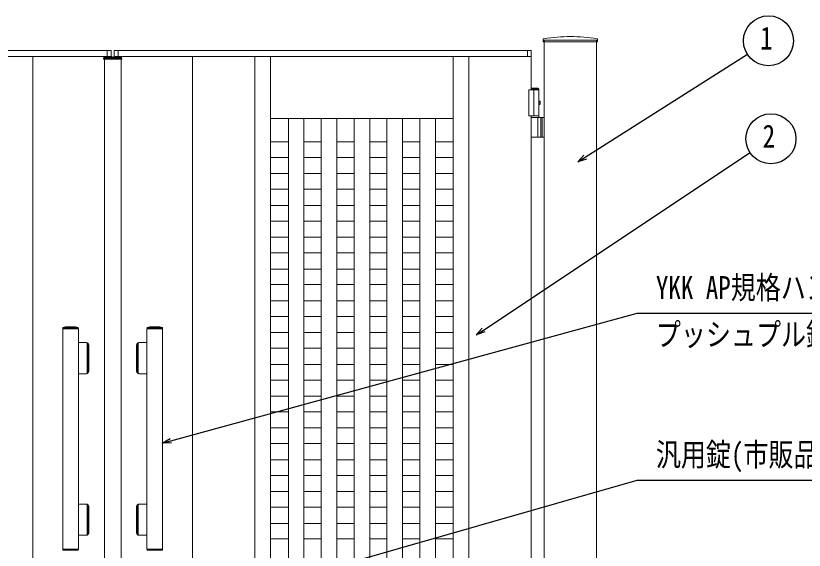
# Model space of a CAD drawing. Units: millimetres, scale not verified. Extents: x -4205 to 4205, y -2970 to 2970.
# Drawn here: x -191 to 1322, y 494 to 1519 of the extents above; entities that cross this region are included whole.
import ezdxf
from ezdxf.enums import TextEntityAlignment as Align

# ---------------------------------------------------------------- set-up
doc = ezdxf.new("R2010")
doc.units = ezdxf.units.MM
doc.header["$LTSCALE"] = 10
doc.layers.add('0-4_YKK_A1', color=4, linetype='Continuous', lineweight=18)
doc.layers.add('0-5_YKK_D', color=6, linetype='Continuous')
doc.styles.add('ＭＳ ゴシック', font='')
doc.styles.get('ＭＳ ゴシック').set_extended_font_data('MS Gothic')

msp = doc.modelspace()

# ---------------------------------------------------------------- linework, layer by layer
at = {"layer": '0-4_YKK_A1'}
for p, q in [((821.87, 1469.33), (924.17, 1469.33)), ((923.02, 1472.33), (823.02, 1472.33)), ((823.02, 1472.33), (823.02, 1469.33)), ((823.02, -227.67), (823.02, 1469.33)), ((923.02, 1469.33), (923.02, 1472.33)), ((923.02, 1469.33), (923.02, -227.67)), ((924.17, 1469.33), (925.17, 1469.33)), ((925.17, 1469.33), (924.91, 1474.3)), ((-7.98, 1452.33), (-807.98, 1452.33)), ((-15.28, 1452.33), (-15.28, 1441.33)), ((-7.98, 1452.33), (-7.98, 1440.93)), ((-1.98, 1452.33), (-1.98, 1439.93)), ((-1.98, 1452.33), (798.02, 1452.33)), ((5.32, 1452.33), (5.32, 1441.33)), ((790.72, 1452.33), (790.72, 1441.33)), ((798.02, 1452.33), (798.02, 1377.33)), ((-7.98, 1441.33), (-807.98, 1441.33)), ((-157.98, 1441.33), (-157.98, -136.67)), ((-22.28, 1435.93), (-22.17, 1438.96)), ((-21.17, 1439.93), (11.21, 1439.93)), ((-20.98, 1437.93), (-20.98, -133.27)), ((-20.98, 1437.93), (11.02, 1437.93)), ((-14.68, 1439.93), (-14.68, 1440.93)), ((-14.68, 1440.93), (-6.32, 1440.93)), ((-7.75, 1439.93), (-7.75, 1439.96)), ((-5.32, 1439.93), (-5.32, 1439.96)), ((-1.98, 1441.33), (798.02, 1441.33)), ((11.02, 1437.93), (11.02, -133.27)), ((12.32, 1435.93), (12.21, 1438.96)), ((148.02, 1441.33), (148.02, -136.67)), ((268.02, 1441.33), (268.02, -136.67)), ((298.02, 1441.33), (298.02, -136.67)), ((648.02, -136.67), (648.02, 1441.33)), ((678.02, -136.67), (678.02, 1441.33)), ((-22.28, 1435.93), (12.32, 1435.93)), ((810.52, 1380.33), (798.02, 1380.33)), ((812.52, 1378.33), (798.02, 1378.33)), ((803.02, 1377.33), (803.02, 1327.33)), ((810.52, 1380.33), (812.52, 1378.33)), ((812.52, 1324.33), (812.52, 1378.33)), ((812.52, 1355.83), (813.93, 1355.45)), ((648.02, 1322.33), (298.02, 1322.33)), ((332.02, -17.67), (332.02, 1322.33)), ((362.02, -17.67), (362.02, 1322.33)), ((395.02, -17.67), (395.02, 1322.33)), ((425.02, -17.67), (425.02, 1322.33)), ((458.02, -17.67), (458.02, 1322.33)), ((488.02, -17.67), (488.02, 1322.33)), ((521.02, -17.67), (521.02, 1322.33)), ((551.02, -17.67), (551.02, 1322.33)), ((584.02, -17.67), (584.02, 1322.33)), ((614.02, -17.67), (614.02, 1322.33)), ((812.52, 1327.33), (793.02, 1327.33)), ((798.02, 1327.33), (798.02, 233.33)), ((798.02, 1324.33), (823.02, 1324.33)), ((810.83, 1287.83), (810.83, 1322.83)), ((816.52, 1324.33), (816.52, 1286.33)), ((819.02, 1324.33), (819.02, 1286.33)), ((823.02, 1286.33), (798.02, 1286.33)), ((298.02, 1277.33), (332.02, 1277.33)), ((395.02, 1277.33), (362.02, 1277.33)), ((458.02, 1277.33), (425.02, 1277.33)), ((521.02, 1277.33), (488.02, 1277.33)), ((584.02, 1277.33), (551.02, 1277.33)), ((648.02, 1277.33), (614.02, 1277.33)), ((298.02, 1247.33), (332.02, 1247.33)), ((395.02, 1247.33), (362.02, 1247.33)), ((458.02, 1247.33), (425.02, 1247.33)), ((521.02, 1247.33), (488.02, 1247.33)), ((584.02, 1247.33), (551.02, 1247.33)), ((648.02, 1247.33), (614.02, 1247.33)), ((298.02, 1216.33), (332.02, 1216.33)), ((395.02, 1216.33), (362.02, 1216.33)), ((458.02, 1216.33), (425.02, 1216.33)), ((521.02, 1216.33), (488.02, 1216.33)), ((584.02, 1216.33), (551.02, 1216.33)), ((648.02, 1216.33), (614.02, 1216.33)), ((298.02, 1186.33), (332.02, 1186.33)), ((395.02, 1186.33), (362.02, 1186.33)), ((458.02, 1186.33), (425.02, 1186.33)), ((521.02, 1186.33), (488.02, 1186.33)), ((584.02, 1186.33), (551.02, 1186.33)), ((648.02, 1186.33), (614.02, 1186.33)), ((298.02, 1155.33), (332.02, 1155.33)), ((395.02, 1155.33), (362.02, 1155.33)), ((458.02, 1155.33), (425.02, 1155.33)), ((521.02, 1155.33), (488.02, 1155.33)), ((584.02, 1155.33), (551.02, 1155.33)), ((648.02, 1155.33), (614.02, 1155.33)), ((298.02, 1125.33), (332.02, 1125.33)), ((395.02, 1125.33), (362.02, 1125.33)), ((458.02, 1125.33), (425.02, 1125.33)), ((521.02, 1125.33), (488.02, 1125.33)), ((584.02, 1125.33), (551.02, 1125.33)), ((648.02, 1125.33), (614.02, 1125.33)), ((298.02, 1094.33), (332.02, 1094.33)), ((395.02, 1094.33), (362.02, 1094.33)), ((458.02, 1094.33), (425.02, 1094.33)), ((521.02, 1094.33), (488.02, 1094.33)), ((584.02, 1094.33), (551.02, 1094.33)), ((648.02, 1094.33), (614.02, 1094.33)), ((298.02, 1064.33), (332.02, 1064.33)), ((395.02, 1064.33), (362.02, 1064.33)), ((458.02, 1064.33), (425.02, 1064.33)), ((521.02, 1064.33), (488.02, 1064.33)), ((584.02, 1064.33), (551.02, 1064.33)), ((648.02, 1064.33), (614.02, 1064.33)), ((298.02, 1033.33), (332.02, 1033.33)), ((395.02, 1033.33), (362.02, 1033.33)), ((458.02, 1033.33), (425.02, 1033.33)), ((521.02, 1033.33), (488.02, 1033.33)), ((584.02, 1033.33), (551.02, 1033.33)), ((648.02, 1033.33), (614.02, 1033.33)), ((298.02, 1003.33), (332.02, 1003.33)), ((395.02, 1003.33), (362.02, 1003.33)), ((458.02, 1003.33), (425.02, 1003.33)), ((521.02, 1003.33), (488.02, 1003.33)), ((584.02, 1003.33), (551.02, 1003.33)), ((648.02, 1003.33), (614.02, 1003.33)), ((298.02, 972.33), (332.02, 972.33)), ((395.02, 972.33), (362.02, 972.33)), ((458.02, 972.33), (425.02, 972.33)), ((521.02, 972.33), (488.02, 972.33)), ((584.02, 972.33), (551.02, 972.33)), ((648.02, 972.33), (614.02, 972.33)), ((298.02, 942.33), (332.02, 942.33)), ((395.02, 942.33), (362.02, 942.33)), ((458.02, 942.33), (425.02, 942.33)), ((521.02, 942.33), (488.02, 942.33)), ((584.02, 942.33), (551.02, 942.33)), ((648.02, 942.33), (614.02, 942.33)), ((-100.82, 918.83), (-100.82, 495.83)), ((-100.82, 918.83), (-70.82, 918.83)), ((-100.52, 918.83), (-100.52, 920.2)), ((-72.1, 920.64), (-99.54, 920.64)), ((-95.57, 922.33), (-76.07, 922.33)), ((-71.12, 920.2), (-71.12, 918.83)), ((-70.82, 918.83), (-70.82, 495.83)), ((60.86, 918.83), (60.86, 495.83)), ((90.86, 918.83), (60.86, 918.83)), ((61.16, 920.2), (61.16, 918.83)), ((62.14, 920.64), (89.58, 920.64)), ((85.61, 922.33), (66.11, 922.33)), ((90.56, 918.83), (90.56, 920.2)), ((90.86, 918.83), (90.86, 495.83)), ((298.02, 911.33), (332.02, 911.33)), ((395.02, 911.33), (362.02, 911.33)), ((458.02, 911.33), (425.02, 911.33)), ((521.02, 911.33), (488.02, 911.33)), ((584.02, 911.33), (551.02, 911.33)), ((648.02, 911.33), (614.02, 911.33)), ((-70.82, 892.33), (-55.37, 892.33)), ((-54.02, 889.83), (-54.02, 834.83)), ((-52.87, 834.83), (-52.87, 889.83)), ((-50.82, 887.33), (-50.82, 837.33)), ((40.86, 887.33), (40.86, 837.33)), ((42.91, 834.83), (42.91, 889.83)), ((44.06, 889.83), (44.06, 834.83)), ((60.86, 892.33), (45.41, 892.33)), ((298.02, 881.33), (332.02, 881.33)), ((395.02, 881.33), (362.02, 881.33)), ((458.02, 881.33), (425.02, 881.33)), ((521.02, 881.33), (488.02, 881.33)), ((584.02, 881.33), (551.02, 881.33)), ((648.02, 881.33), (614.02, 881.33)), ((298.02, 850.33), (332.02, 850.33)), ((395.02, 850.33), (362.02, 850.33)), ((458.02, 850.33), (425.02, 850.33)), ((521.02, 850.33), (488.02, 850.33)), ((584.02, 850.33), (551.02, 850.33)), ((648.02, 850.33), (614.02, 850.33)), ((-55.37, 832.33), (-70.82, 832.33)), ((45.41, 832.33), (60.86, 832.33)), ((298.02, 820.33), (332.02, 820.33)), ((395.02, 820.33), (362.02, 820.33)), ((458.02, 820.33), (425.02, 820.33)), ((521.02, 820.33), (488.02, 820.33)), ((584.02, 820.33), (551.02, 820.33)), ((648.02, 820.33), (614.02, 820.33)), ((298.02, 789.33), (332.02, 789.33)), ((395.02, 789.33), (362.02, 789.33)), ((458.02, 789.33), (425.02, 789.33)), ((521.02, 789.33), (488.02, 789.33)), ((584.02, 789.33), (551.02, 789.33)), ((648.02, 789.33), (614.02, 789.33)), ((298.02, 759.33), (332.02, 759.33)), ((395.02, 759.33), (362.02, 759.33)), ((458.02, 759.33), (425.02, 759.33)), ((521.02, 759.33), (488.02, 759.33)), ((584.02, 759.33), (551.02, 759.33)), ((648.02, 759.33), (614.02, 759.33)), ((298.02, 728.33), (332.02, 728.33)), ((395.02, 728.33), (362.02, 728.33)), ((458.02, 728.33), (425.02, 728.33)), ((521.02, 728.33), (488.02, 728.33)), ((584.02, 728.33), (551.02, 728.33)), ((648.02, 728.33), (614.02, 728.33)), ((298.02, 698.33), (332.02, 698.33)), ((395.02, 698.33), (362.02, 698.33)), ((458.02, 698.33), (425.02, 698.33)), ((521.02, 698.33), (488.02, 698.33)), ((584.02, 698.33), (551.02, 698.33)), ((648.02, 698.33), (614.02, 698.33)), ((298.02, 667.33), (332.02, 667.33)), ((395.02, 667.33), (362.02, 667.33)), ((458.02, 667.33), (425.02, 667.33)), ((521.02, 667.33), (488.02, 667.33)), ((584.02, 667.33), (551.02, 667.33)), ((648.02, 667.33), (614.02, 667.33)), ((298.02, 637.33), (332.02, 637.33)), ((395.02, 637.33), (362.02, 637.33)), ((458.02, 637.33), (425.02, 637.33)), ((521.02, 637.33), (488.02, 637.33)), ((584.02, 637.33), (551.02, 637.33)), ((648.02, 637.33), (614.02, 637.33)), ((298.02, 606.33), (332.02, 606.33)), ((395.02, 606.33), (362.02, 606.33)), ((458.02, 606.33), (425.02, 606.33)), ((521.02, 606.33), (488.02, 606.33)), ((584.02, 606.33), (551.02, 606.33)), ((648.02, 606.33), (614.02, 606.33)), ((-55.37, 582.33), (-70.82, 582.33)), ((-54.02, 524.83), (-54.02, 579.83)), ((-52.87, 579.83), (-52.87, 524.83)), ((-50.82, 527.33), (-50.82, 577.33)), ((40.86, 527.33), (40.86, 577.33)), ((42.91, 579.83), (42.91, 524.83)), ((44.06, 524.83), (44.06, 579.83)), ((45.41, 582.33), (60.86, 582.33)), ((298.02, 576.33), (332.02, 576.33)), ((395.02, 576.33), (362.02, 576.33)), ((458.02, 576.33), (425.02, 576.33)), ((521.02, 576.33), (488.02, 576.33)), ((584.02, 576.33), (551.02, 576.33)), ((648.02, 576.33), (614.02, 576.33)), ((298.02, 545.33), (332.02, 545.33)), ((395.02, 545.33), (362.02, 545.33)), ((458.02, 545.33), (425.02, 545.33)), ((521.02, 545.33), (488.02, 545.33)), ((584.02, 545.33), (551.02, 545.33)), ((648.02, 545.33), (614.02, 545.33)), ((-70.82, 522.33), (-55.37, 522.33)), ((60.86, 522.33), (45.41, 522.33)), ((298.02, 515.33), (332.02, 515.33)), ((395.02, 515.33), (362.02, 515.33)), ((458.02, 515.33), (425.02, 515.33)), ((521.02, 515.33), (488.02, 515.33)), ((584.02, 515.33), (551.02, 515.33)), ((648.02, 515.33), (614.02, 515.33)), ((-100.82, 495.83), (-70.82, 495.83)), ((-100.52, 495.83), (-100.52, 494.46)), ((-72.1, 494.02), (-99.54, 494.02)), ((-71.12, 494.46), (-71.12, 495.83)), ((90.86, 495.83), (60.86, 495.83)), ((61.16, 494.46), (61.16, 495.83)), ((62.14, 494.02), (89.58, 494.02)), ((90.56, 495.83), (90.56, 494.46))]:
    msp.add_line(p, q, dxfattribs=at)
for points in [[(821.13, 1474.3), (820.87, 1469.33), (821.87, 1469.33)], [(812.52, 1377.33), (793.02, 1377.33), (793.02, 1327.33)], [(814.87, 1354.43), (812.92, 1353.48), (812.31, 1352.33)], [(814.87, 1350.23), (812.92, 1351.18), (812.31, 1352.33)], [(812.52, 1355.83), (812.52, 1348.83), (813.93, 1349.21)]]:
    msp.add_lwpolyline(points, dxfattribs=at)
for centre, radius, start, end in [((822.13, 1474.24), 1, 99.1798, 177), ((873.02, 1159.33), 320, 90, 99.1798), ((873.02, 1159.33), 320, 80.8202, 90), ((923.91, 1474.24), 1, 3, 80.8202), ((-21.17, 1438.93), 1, 90, 178), ((-8.75, 1439.93), 1, 2, 90), ((-6.32, 1439.93), 1, 2, 90), ((11.21, 1438.93), 1, 2, 90), ((813.59, 1354.2), 1.3, 14.0353, 75), ((813.59, 1350.46), 1.3, 285, 345.9647), ((806.12, 1352.33), 9, 345.9647, 14.0353), ((809.33, 1322.83), 1.5, 0, 90), ((809.33, 1287.83), 1.5, 270, 0), ((-99.72, 920.2), 0.8, 110.76843, 180), ((-85.82, 883.55), 40, 104.21682, 110.76843), ((-95.57, 922.03), 0.3, 90, 104.21682), ((-95.57, 922.03), 0.3, 61.29529, 90), ((-85.82, 939.83), 20, 241.29529, 250.4307), ((-92.42, 921.27), 0.3, 250.4307, 279.9206), ((-85.82, 883.55), 38, 80.0794, 99.9206), ((-79.22, 921.27), 0.3, 260.0794, 289.5693), ((-85.82, 939.83), 20, 289.5693, 298.70471), ((-76.07, 922.03), 0.3, 90, 118.70471), ((-76.07, 922.03), 0.3, 75.78318, 90), ((-85.82, 883.55), 40, 69.23157, 75.78318), ((-71.92, 920.2), 0.8, 0, 69.23157), ((61.96, 920.2), 0.8, 110.76843, 180), ((75.86, 883.55), 40, 104.21682, 110.76843), ((66.11, 922.03), 0.3, 90, 104.21682), ((66.11, 922.03), 0.3, 61.29529, 90), ((75.86, 939.83), 20, 241.29529, 250.4307), ((69.26, 921.27), 0.3, 250.4307, 279.9206), ((75.86, 883.55), 38, 80.0794, 99.9206), ((82.46, 921.27), 0.3, 260.0794, 289.5693), ((75.86, 939.83), 20, 289.5693, 298.70471), ((85.61, 922.03), 0.3, 90, 118.70471), ((85.61, 922.03), 0.3, 75.78318, 90), ((75.86, 883.55), 40, 69.23157, 75.78318), ((89.76, 920.2), 0.8, 0, 69.23157), ((-56.52, 889.83), 2.5, 0, 90), ((-55.82, 887.33), 5, 0, 90), ((-55.37, 889.83), 2.5, 0, 90), ((45.86, 887.33), 5, 90, 180), ((45.41, 889.83), 2.5, 90, 180), ((46.56, 889.83), 2.5, 90, 180), ((-56.52, 834.83), 2.5, 270, 0), ((-55.82, 837.33), 5, 270, 0), ((-55.37, 834.83), 2.5, 270, 0), ((45.86, 837.33), 5, 180, 270), ((45.41, 834.83), 2.5, 180, 270), ((46.56, 834.83), 2.5, 180, 270), ((-56.52, 579.83), 2.5, 0, 90), ((-55.82, 577.33), 5, 0, 90), ((-55.37, 579.83), 2.5, 0, 90), ((45.86, 577.33), 5, 90, 180), ((45.41, 579.83), 2.5, 90, 180), ((46.56, 579.83), 2.5, 90, 180), ((-56.52, 524.83), 2.5, 270, 0), ((-55.82, 527.33), 5, 270, 0), ((-55.37, 524.83), 2.5, 270, 0), ((45.86, 527.33), 5, 180, 270), ((45.41, 524.83), 2.5, 180, 270), ((46.56, 524.83), 2.5, 180, 270), ((-99.72, 494.46), 0.8, 180, 249.23157), ((-71.92, 494.46), 0.8, 290.76843, 0), ((61.96, 494.46), 0.8, 180, 249.23157), ((89.76, 494.46), 0.8, 290.76843, 0)]:
    msp.add_arc(centre, radius, start, end, dxfattribs=at)
at = {"layer": '0-5_YKK_D'}
for points in [[(887.24, 1238.98), (901.59, 1248.09), (1212.48, 1445.53)], [(692.01, 906.86), (706.16, 916.28), (1217.79, 1256.61)], [(904.03, 1244.25), (887.24, 1238.98), (899.14, 1251.94)], [(90.02, 699.44), (106.42, 703.92), (1001.02, 948.64), (1848.94, 948.64)], [(708.69, 912.49), (692.01, 906.86), (703.64, 920.07)], [(107.62, 699.53), (90.02, 699.44), (105.22, 708.32)], [(69.2, 361.44), (85.55, 366.12), (1001.03, 628.08), (1443.26, 628.08)]]:
    msp.add_lwpolyline(points, dxfattribs=at)
for centre in [(1253, 1471.26), (1257.75, 1283.2)]:
    msp.add_circle(centre, 48, dxfattribs=at)

# ---------------------------------------------------------------- texts
at = {"layer": '0-5_YKK_D', "style": 'ＭＳ ゴシック', "width": 0.8}
for s, p in [('1', (1237, 1441.26)), ('2', (1241.75, 1253.2)), ('YKK AP規格ハンドル(鍵なし)', (1037.02, 962.59)), ('プッシュプル錠2型', (1037.02, 872.59)), ('汎用錠(市販品)', (1037.03, 642.03))]:
    msp.add_text(s, height=43.99, dxfattribs=at).set_placement(p, align=Align.BOTTOM_LEFT)

doc.saveas('drawing.dxf')
